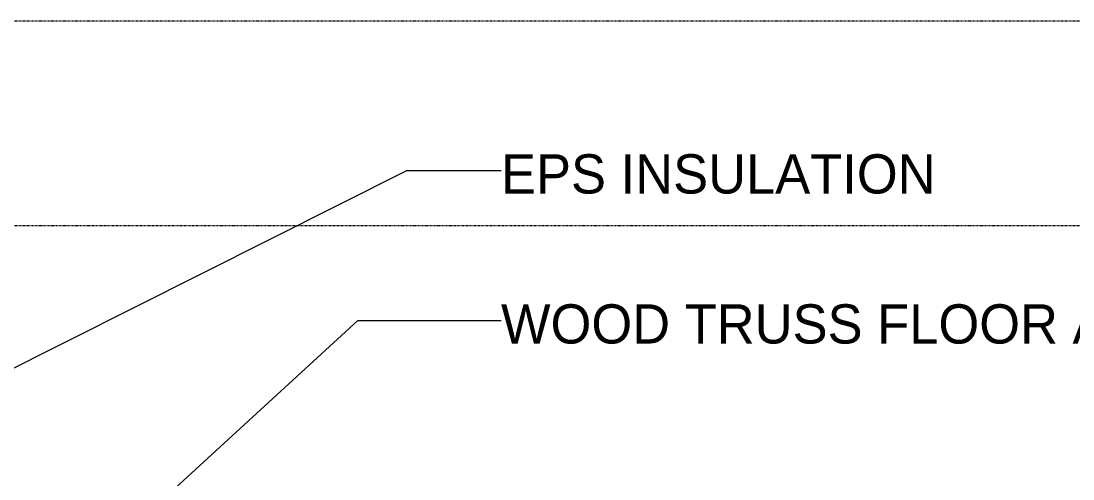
# Model space of a CAD drawing. Header units: inches. Extents: x -4169 to 885, y -251 to 585.
# Drawn here: x -3493.4 to -3252.2, y 421.9 to 527 of the extents above; entities that cross this region are included whole.
import ezdxf

# ---------------------------------------------------------------- set-up
doc = ezdxf.new("R2010")
doc.units = ezdxf.units.IN
doc.header["$MEASUREMENT"] = 0
doc.linetypes.add('Aligning Line 1_8_', pattern=[0.25, 0.125, -0.125])
for name, color, linetype, lineweight in [('0-1', 7, 'Continuous', 5), ('G-ANNO-SYMB', 111, 'Aligning Line 1_8_', 9), ('G-ANNO-SYMB-1', 147, 'Aligning Line 1_8_', 9), ('G-ANNO-TEXT', 231, 'Continuous', 9)]:
    doc.layers.add(name, color=color, linetype=linetype, lineweight=lineweight)
doc.styles.add('Century Gothic', font='ufonts.com_century-gothic.ttf', dxfattribs={"height": 9})

# ---------------------------------------------------------------- blocks, each defined once
blk = doc.blocks.new('CTR - 2nd Phase_rvt-1-BUILDING ELEVATION - COURTYARD - LOOKING EAST')
at = {"layer": 'G-ANNO-SYMB-1'}
blk.add_line((-1953.33, 526.95), (-4072.02, 526.95), dxfattribs=at)
blk = doc.blocks.new('CTR  - Topography_rvt-1-BUILDING ELEVATION - COURTYARD - LOOKING EAST')
at = {"layer": 'G-ANNO-SYMB-1'}
blk.add_line((-1953.33, 480), (-4072.02, 480), dxfattribs=at)
blk = doc.blocks.new('CTR - 1st Phase - Common Walls_rvt-1-BUILDING ELEVATION - COURTYARD - LOOKING EAST')
at = {"layer": 'G-ANNO-SYMB-1'}
for p, q in [((-1953.33, 526.95), (-4072.02, 526.95)), ((-1953.33, 526.95), (-4072.02, 526.95)), ((-1953.33, 480), (-4072.02, 480))]:
    blk.add_line(p, q, dxfattribs=at)

msp = doc.modelspace()

# ---------------------------------------------------------------- linework, layer by layer
at = {"layer": 'G-ANNO-SYMB'}
for p, q in [((-1953.33, 526.95), (-4072.02, 526.95)), ((-1953.33, 480), (-4072.02, 480))]:
    msp.add_line(p, q, dxfattribs=at)
at = {"layer": 'G-ANNO-TEXT'}
for p, q in [((-3572.68, 408.41), (-3404.93, 492.64)), ((-3404.93, 492.64), (-3383.31, 492.64)), ((-3487.79, 392.55), (-3416.15, 458.23)), ((-3416.15, 458.23), (-3383.31, 458.23))]:
    msp.add_line(p, q, dxfattribs=at)

# ---------------------------------------------------------------- block references
at = {"layer": '0-1'}
for name in ['CTR - 2nd Phase_rvt-1-BUILDING ELEVATION - COURTYARD - LOOKING EAST', 'CTR - 1st Phase - Common Walls_rvt-1-BUILDING ELEVATION - COURTYARD - LOOKING EAST', 'CTR  - Topography_rvt-1-BUILDING ELEVATION - COURTYARD - LOOKING EAST']:
    msp.add_blockref(name, (0, 0), dxfattribs=at)

# ---------------------------------------------------------------- texts
at = {"layer": 'G-ANNO-TEXT', "char_height": 9, "attachment_point": 1, "style": 'Century Gothic'}
for s, insert, width in [('EPS INSULATION', (-3383.31, 496.39), 117.261), ('WOOD TRUSS FLOOR ASSEMBLY', (-3383.31, 461.98), 233.613)]:
    msp.add_mtext(s, dxfattribs=dict(at, insert=insert, width=width))

doc.saveas('drawing.dxf')
